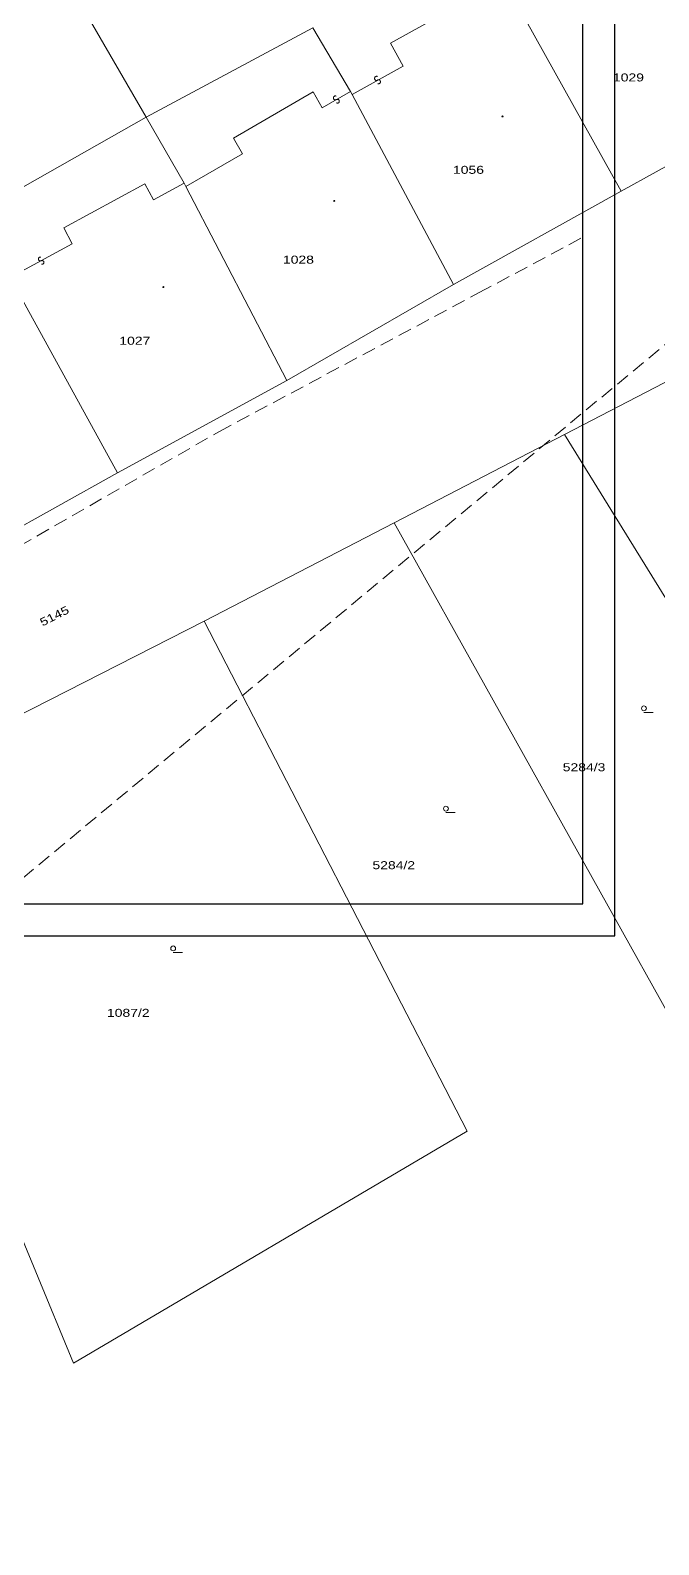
# Model space of a CAD drawing. Extents: x -847523 to -842720, y -997842 to -995984.
# Drawn here: x -842854.9 to -842825.5, y -997729.5 to -997658.5 of the extents above; entities that cross this region are included whole.
import ezdxf

# ---------------------------------------------------------------- set-up
doc = ezdxf.new("R2010")
doc.units = 0
doc.header["$MEASUREMENT"] = 0
doc.linetypes.add('DASHED', pattern=[19.05, 12.7, -6.35])
doc.layers.add('km__netisk', color=251, linetype='Continuous', plot=False)
doc.layers.add('sítě_ELE_stávající_NN_podzemní', color=12, linetype='DASHED', lineweight=9, true_color=0xc20000)
doc.layers.add('Z _ KATASTR', color=144, linetype='Continuous', lineweight=9, true_color=0x006d91)
doc.styles.get("Standard").update_dxf_attribs({"font": 'txt', "width": 0.6})

msp = doc.modelspace()

# ---------------------------------------------------------------- linework, layer by layer
at = {"layer": 'km__netisk'}
for points in [[(-842932.524, -997700.923), (-842827.524, -997700.923), (-842827.524, -997626.673), (-842932.524, -997626.673)], [(-842932.524, -997700.923), (-842827.524, -997700.923), (-842827.524, -997626.673), (-842932.524, -997626.673)], [(-842932.524, -997700.923), (-842827.524, -997700.923), (-842827.524, -997626.673), (-842932.524, -997626.673)], [(-842931.024, -997699.423), (-842829.024, -997699.423), (-842829.024, -997628.173), (-842931.024, -997628.173)], [(-842931.024, -997699.423), (-842829.024, -997699.423), (-842829.024, -997628.173), (-842931.024, -997628.173)]]:
    msp.add_lwpolyline(points, close=True, dxfattribs=at)
at = {"layer": 'sítě_ELE_stávající_NN_podzemní', "ltscale": 0.05}
for points in [[(-842885.1, -997699.423), (-842881.853, -997697.45), (-842878.584, -997695.94), (-842873.194, -997692.649), (-842869.403, -997690.578), (-842865.588, -997688.639), (-842863.671, -997687.665), (-842857.891, -997684.083), (-842846.047, -997677.283), (-842833.877, -997670.777), (-842829.024, -997668.182)], [(-842856.7, -997699.423), (-842819.488, -997668.474)]]:
    msp.add_lwpolyline(points, dxfattribs=at)
at = {"layer": 'Z _ KATASTR'}
for p, q in [((-842849.48, -997662.56), (-842863.58, -997638.12)), ((-842833.99, -997656.84), (-842838.03, -997659.08)), ((-842832.14, -997657.22), (-842827.23, -997666.03)), ((-842849.48, -997662.56), (-842841.67, -997658.36)), ((-842841.67, -997658.36), (-842839.91, -997661.35)), ((-842838.03, -997659.08), (-842837.44, -997660.16)), ((-842837.44, -997660.16), (-842839.83, -997661.49)), ((-842838.77, -997660.71), (-842838.78, -997660.71)), ((-842838.78, -997660.71), (-842838.78, -997660.72)), ((-842838.78, -997660.72), (-842838.78, -997660.73)), ((-842838.78, -997660.73), (-842838.78, -997660.74)), ((-842838.78, -997660.74), (-842838.78, -997660.75)), ((-842838.78, -997660.75), (-842838.78, -997660.76)), ((-842838.78, -997660.76), (-842838.77, -997660.77)), ((-842838.76, -997660.68), (-842838.77, -997660.69)), ((-842838.77, -997660.69), (-842838.77, -997660.7)), ((-842838.77, -997660.7), (-842838.77, -997660.71)), ((-842838.77, -997660.77), (-842838.77, -997660.78)), ((-842838.77, -997660.78), (-842838.76, -997660.79)), ((-842838.75, -997660.67), (-842838.76, -997660.68)), ((-842838.76, -997660.79), (-842838.76, -997660.8)), ((-842838.76, -997660.8), (-842838.75, -997660.8)), ((-842838.74, -997660.66), (-842838.75, -997660.67)), ((-842838.75, -997660.8), (-842838.75, -997660.81)), ((-842838.75, -997660.81), (-842838.74, -997660.81)), ((-842838.73, -997660.66), (-842838.74, -997660.66)), ((-842838.74, -997660.81), (-842838.73, -997660.82)), ((-842838.72, -997660.65), (-842838.73, -997660.65)), ((-842838.73, -997660.65), (-842838.73, -997660.66)), ((-842838.73, -997660.82), (-842838.72, -997660.83)), ((-842838.71, -997660.65), (-842838.72, -997660.65)), ((-842838.72, -997660.83), (-842838.71, -997660.83)), ((-842838.7, -997660.64), (-842838.71, -997660.65)), ((-842838.71, -997660.83), (-842838.7, -997660.83)), ((-842838.69, -997660.64), (-842838.7, -997660.64)), ((-842838.7, -997660.83), (-842838.69, -997660.83)), ((-842838.68, -997660.64), (-842838.69, -997660.64)), ((-842838.69, -997660.83), (-842838.68, -997660.83)), ((-842838.67, -997660.64), (-842838.68, -997660.64)), ((-842838.68, -997660.83), (-842838.67, -997660.83)), ((-842838.66, -997660.65), (-842838.67, -997660.64)), ((-842838.67, -997660.83), (-842838.66, -997660.83)), ((-842838.65, -997660.65), (-842838.66, -997660.65)), ((-842838.66, -997660.83), (-842838.65, -997660.83)), ((-842838.65, -997660.83), (-842838.65, -997660.82)), ((-842838.65, -997660.82), (-842838.64, -997660.82)), ((-842838.63, -997660.81), (-842838.64, -997660.82)), ((-842838.62, -997660.81), (-842838.63, -997660.81)), ((-842838.63, -997660.98), (-842838.62, -997660.98)), ((-842838.61, -997660.81), (-842838.62, -997660.81)), ((-842838.62, -997660.98), (-842838.61, -997660.99)), ((-842838.6, -997660.81), (-842838.61, -997660.81)), ((-842838.61, -997660.99), (-842838.6, -997660.99)), ((-842838.59, -997660.81), (-842838.6, -997660.81)), ((-842838.6, -997660.99), (-842838.59, -997660.99)), ((-842838.58, -997660.81), (-842838.59, -997660.81)), ((-842838.59, -997660.99), (-842838.58, -997660.99)), ((-842838.57, -997660.81), (-842838.58, -997660.81)), ((-842838.58, -997660.99), (-842838.57, -997660.99)), ((-842838.56, -997660.81), (-842838.57, -997660.81)), ((-842838.57, -997660.99), (-842838.56, -997660.98)), ((-842838.55, -997660.81), (-842838.56, -997660.81)), ((-842838.56, -997660.98), (-842838.55, -997660.98)), ((-842838.55, -997660.82), (-842838.55, -997660.81)), ((-842838.54, -997660.82), (-842838.55, -997660.82)), ((-842838.55, -997660.98), (-842838.54, -997660.97)), ((-842838.53, -997660.83), (-842838.54, -997660.82)), ((-842838.54, -997660.97), (-842838.53, -997660.97)), ((-842838.52, -997660.84), (-842838.53, -997660.83)), ((-842838.53, -997660.97), (-842838.53, -997660.96)), ((-842838.53, -997660.96), (-842838.52, -997660.96)), ((-842838.51, -997660.85), (-842838.52, -997660.84)), ((-842838.52, -997660.95), (-842838.51, -997660.94)), ((-842838.52, -997660.96), (-842838.52, -997660.95)), ((-842838.51, -997660.86), (-842838.51, -997660.85)), ((-842838.51, -997660.87), (-842838.51, -997660.86)), ((-842838.5, -997660.87), (-842838.51, -997660.87)), ((-842838.51, -997660.93), (-842838.5, -997660.92)), ((-842838.51, -997660.94), (-842838.51, -997660.93)), ((-842838.5, -997660.88), (-842838.5, -997660.87)), ((-842838.5, -997660.89), (-842838.5, -997660.88)), ((-842838.5, -997660.9), (-842838.5, -997660.89)), ((-842838.5, -997660.91), (-842838.5, -997660.9)), ((-842838.5, -997660.92), (-842838.5, -997660.91)), ((-842845.39, -997663.54), (-842841.65, -997661.37)), ((-842841.65, -997661.37), (-842841.23, -997662.11)), ((-842841.23, -997662.11), (-842839.91, -997661.35)), ((-842840.7, -997661.62), (-842840.71, -997661.63)), ((-842840.71, -997661.63), (-842840.71, -997661.64)), ((-842840.71, -997661.64), (-842840.71, -997661.65)), ((-842840.71, -997661.65), (-842840.71, -997661.66)), ((-842840.71, -997661.66), (-842840.71, -997661.67)), ((-842840.71, -997661.67), (-842840.71, -997661.68)), ((-842840.71, -997661.68), (-842840.7, -997661.69)), ((-842840.69, -997661.6), (-842840.7, -997661.6)), ((-842840.7, -997661.6), (-842840.7, -997661.61)), ((-842840.7, -997661.61), (-842840.7, -997661.62)), ((-842840.7, -997661.69), (-842840.7, -997661.7)), ((-842840.7, -997661.7), (-842840.69, -997661.71)), ((-842840.68, -997661.59), (-842840.69, -997661.59)), ((-842840.69, -997661.59), (-842840.69, -997661.6)), ((-842840.69, -997661.71), (-842840.68, -997661.72)), ((-842840.67, -997661.58), (-842840.68, -997661.58)), ((-842840.68, -997661.58), (-842840.68, -997661.59)), ((-842840.68, -997661.72), (-842840.67, -997661.73)), ((-842840.66, -997661.57), (-842840.67, -997661.58)), ((-842840.67, -997661.73), (-842840.66, -997661.73)), ((-842840.65, -997661.57), (-842840.66, -997661.57)), ((-842840.66, -997661.73), (-842840.66, -997661.74)), ((-842840.66, -997661.74), (-842840.65, -997661.74)), ((-842840.64, -997661.56), (-842840.65, -997661.57)), ((-842840.65, -997661.74), (-842840.64, -997661.74)), ((-842840.63, -997661.56), (-842840.64, -997661.56)), ((-842840.64, -997661.74), (-842840.63, -997661.74)), ((-842840.62, -997661.56), (-842840.63, -997661.56)), ((-842840.63, -997661.74), (-842840.62, -997661.74)), ((-842840.61, -997661.56), (-842840.62, -997661.56)), ((-842840.62, -997661.74), (-842840.61, -997661.74)), ((-842840.6, -997661.56), (-842840.61, -997661.56)), ((-842840.61, -997661.74), (-842840.6, -997661.74)), ((-842840.59, -997661.57), (-842840.6, -997661.56)), ((-842840.6, -997661.74), (-842840.59, -997661.74)), ((-842840.58, -997661.57), (-842840.59, -997661.57)), ((-842840.59, -997661.74), (-842840.58, -997661.73)), ((-842840.58, -997661.73), (-842840.57, -997661.73)), ((-842840.56, -997661.73), (-842840.57, -997661.73)), ((-842840.55, -997661.72), (-842840.56, -997661.73)), ((-842840.54, -997661.72), (-842840.55, -997661.72)), ((-842840.53, -997661.72), (-842840.54, -997661.72)), ((-842840.52, -997661.72), (-842840.53, -997661.72)), ((-842840.51, -997661.72), (-842840.52, -997661.72)), ((-842840.5, -997661.72), (-842840.51, -997661.72)), ((-842840.49, -997661.72), (-842840.5, -997661.72)), ((-842840.48, -997661.72), (-842840.49, -997661.72)), ((-842840.48, -997661.73), (-842840.48, -997661.72)), ((-842840.47, -997661.73), (-842840.48, -997661.73)), ((-842840.46, -997661.74), (-842840.47, -997661.73)), ((-842840.45, -997661.75), (-842840.46, -997661.74)), ((-842840.44, -997661.76), (-842840.45, -997661.75)), ((-842840.44, -997661.77), (-842840.44, -997661.76)), ((-842839.91, -997661.35), (-842839.83, -997661.49)), ((-842839.83, -997661.49), (-842835.08, -997670.4)), ((-842827.23, -997666.03), (-842819.31, -997661.62)), ((-842840.56, -997661.89), (-842840.55, -997661.89)), ((-842840.55, -997661.89), (-842840.54, -997661.9)), ((-842840.54, -997661.9), (-842840.53, -997661.9)), ((-842840.53, -997661.9), (-842840.52, -997661.9)), ((-842840.52, -997661.9), (-842840.51, -997661.9)), ((-842840.51, -997661.9), (-842840.5, -997661.9)), ((-842840.5, -997661.9), (-842840.49, -997661.89)), ((-842840.49, -997661.89), (-842840.48, -997661.89)), ((-842840.48, -997661.89), (-842840.47, -997661.88)), ((-842840.47, -997661.88), (-842840.46, -997661.88)), ((-842840.46, -997661.88), (-842840.46, -997661.87)), ((-842840.46, -997661.87), (-842840.45, -997661.87)), ((-842840.45, -997661.87), (-842840.45, -997661.86)), ((-842840.45, -997661.86), (-842840.44, -997661.86)), ((-842840.43, -997661.78), (-842840.44, -997661.77)), ((-842840.44, -997661.84), (-842840.43, -997661.83)), ((-842840.44, -997661.85), (-842840.44, -997661.84)), ((-842840.44, -997661.86), (-842840.44, -997661.85)), ((-842840.43, -997661.79), (-842840.43, -997661.78)), ((-842840.43, -997661.8), (-842840.43, -997661.79)), ((-842840.43, -997661.81), (-842840.43, -997661.8)), ((-842840.43, -997661.82), (-842840.43, -997661.81)), ((-842840.43, -997661.83), (-842840.43, -997661.82)), ((-842849.48, -997662.56), (-842857.49, -997667.1)), ((-842847.7, -997665.65), (-842849.48, -997662.56)), ((-842845.39, -997663.54), (-842844.96, -997664.28)), ((-842847.61, -997665.81), (-842844.96, -997664.28)), ((-842853.33, -997667.74), (-842849.54, -997665.68)), ((-842849.54, -997665.68), (-842849.13, -997666.43)), ((-842849.13, -997666.43), (-842847.7, -997665.65)), ((-842847.61, -997665.81), (-842847.7, -997665.65)), ((-842842.88, -997674.89), (-842847.61, -997665.81)), ((-842827.23, -997666.03), (-842835.08, -997670.4)), ((-842852.93, -997668.49), (-842853.33, -997667.74)), ((-842855.84, -997670.07), (-842852.93, -997668.49)), ((-842854.51, -997669.17), (-842854.52, -997669.18)), ((-842854.52, -997669.18), (-842854.52, -997669.19)), ((-842854.52, -997669.19), (-842854.52, -997669.2)), ((-842854.52, -997669.2), (-842854.52, -997669.21)), ((-842854.52, -997669.21), (-842854.52, -997669.22)), ((-842854.52, -997669.22), (-842854.52, -997669.23)), ((-842854.52, -997669.23), (-842854.51, -997669.23)), ((-842854.5, -997669.15), (-842854.51, -997669.16)), ((-842854.51, -997669.16), (-842854.51, -997669.17)), ((-842854.51, -997669.23), (-842854.51, -997669.24)), ((-842854.51, -997669.24), (-842854.51, -997669.25)), ((-842854.51, -997669.25), (-842854.5, -997669.25)), ((-842854.49, -997669.14), (-842854.5, -997669.14)), ((-842854.5, -997669.14), (-842854.5, -997669.15)), ((-842854.5, -997669.25), (-842854.5, -997669.26)), ((-842854.5, -997669.26), (-842854.49, -997669.26)), ((-842854.48, -997669.13), (-842854.49, -997669.13)), ((-842854.49, -997669.13), (-842854.49, -997669.14)), ((-842854.49, -997669.26), (-842854.49, -997669.27)), ((-842854.49, -997669.27), (-842854.48, -997669.27)), ((-842854.47, -997669.12), (-842854.48, -997669.13)), ((-842854.48, -997669.27), (-842854.48, -997669.28)), ((-842854.48, -997669.28), (-842854.47, -997669.28)), ((-842854.46, -997669.12), (-842854.47, -997669.12)), ((-842854.47, -997669.28), (-842854.46, -997669.29)), ((-842854.45, -997669.12), (-842854.46, -997669.12)), ((-842854.46, -997669.29), (-842854.45, -997669.29)), ((-842854.44, -997669.11), (-842854.45, -997669.12)), ((-842854.45, -997669.29), (-842854.44, -997669.29)), ((-842854.43, -997669.11), (-842854.44, -997669.11)), ((-842854.44, -997669.29), (-842854.43, -997669.29)), ((-842854.42, -997669.11), (-842854.43, -997669.11)), ((-842854.43, -997669.29), (-842854.42, -997669.29)), ((-842854.42, -997669.12), (-842854.42, -997669.11)), ((-842854.41, -997669.12), (-842854.42, -997669.12)), ((-842854.42, -997669.29), (-842854.41, -997669.29)), ((-842854.4, -997669.12), (-842854.41, -997669.12)), ((-842854.41, -997669.29), (-842854.4, -997669.29)), ((-842854.4, -997669.29), (-842854.39, -997669.28)), ((-842854.38, -997669.27), (-842854.39, -997669.28)), ((-842854.37, -997669.27), (-842854.38, -997669.27)), ((-842854.38, -997669.44), (-842854.37, -997669.44)), ((-842854.36, -997669.27), (-842854.37, -997669.27)), ((-842854.37, -997669.44), (-842854.36, -997669.44)), ((-842854.35, -997669.27), (-842854.36, -997669.27)), ((-842854.36, -997669.44), (-842854.36, -997669.45)), ((-842854.36, -997669.45), (-842854.35, -997669.45)), ((-842854.34, -997669.27), (-842854.35, -997669.27)), ((-842854.35, -997669.45), (-842854.34, -997669.45)), ((-842854.33, -997669.27), (-842854.34, -997669.27)), ((-842854.34, -997669.45), (-842854.33, -997669.44)), ((-842854.32, -997669.27), (-842854.33, -997669.27)), ((-842854.33, -997669.44), (-842854.32, -997669.44)), ((-842854.31, -997669.28), (-842854.32, -997669.27)), ((-842854.32, -997669.44), (-842854.31, -997669.44)), ((-842854.3, -997669.28), (-842854.31, -997669.28)), ((-842854.31, -997669.44), (-842854.3, -997669.43)), ((-842854.3, -997669.29), (-842854.3, -997669.28)), ((-842854.29, -997669.29), (-842854.3, -997669.29)), ((-842854.3, -997669.43), (-842854.29, -997669.43)), ((-842854.29, -997669.3), (-842854.29, -997669.29)), ((-842854.28, -997669.3), (-842854.29, -997669.3)), ((-842854.29, -997669.43), (-842854.29, -997669.42)), ((-842854.29, -997669.42), (-842854.28, -997669.42)), ((-842854.28, -997669.31), (-842854.28, -997669.3)), ((-842854.27, -997669.31), (-842854.28, -997669.31)), ((-842854.28, -997669.41), (-842854.27, -997669.4)), ((-842854.28, -997669.42), (-842854.28, -997669.41)), ((-842854.27, -997669.32), (-842854.27, -997669.31)), ((-842854.27, -997669.33), (-842854.27, -997669.32)), ((-842854.26, -997669.33), (-842854.27, -997669.33)), ((-842854.27, -997669.39), (-842854.26, -997669.38)), ((-842854.27, -997669.4), (-842854.27, -997669.39)), ((-842854.26, -997669.34), (-842854.26, -997669.33)), ((-842854.26, -997669.35), (-842854.26, -997669.34)), ((-842854.26, -997669.36), (-842854.26, -997669.35)), ((-842854.26, -997669.37), (-842854.26, -997669.36)), ((-842854.26, -997669.38), (-842854.26, -997669.37)), ((-842855.84, -997670.07), (-842850.81, -997679.22)), ((-842835.08, -997670.4), (-842842.88, -997674.89)), ((-842829.89, -997677.42), (-842819.15, -997671.84)), ((-842842.88, -997674.89), (-842850.81, -997679.22)), ((-842837.87, -997681.56), (-842829.89, -997677.42)), ((-842829.89, -997677.42), (-842801.1, -997724.11)), ((-842850.81, -997679.22), (-842858.71, -997683.63)), ((-842846.75, -997686.17), (-842837.87, -997681.56)), ((-842837.87, -997681.56), (-842811.16, -997729.46)), ((-842863.68, -997694.8), (-842846.75, -997686.17)), ((-842846.75, -997686.17), (-842834.44, -997710.08)), ((-842826.17, -997690.45), (-842825.732, -997690.45)), ((-842863.68, -997694.8), (-842852.87, -997720.95)), ((-842835.44, -997695.15), (-842835.002, -997695.15)), ((-842848.21, -997701.7), (-842847.772, -997701.7)), ((-842852.87, -997720.95), (-842834.44, -997710.08))]:
    msp.add_line(p, q, dxfattribs=at)
for centre, radius in [((-842832.789, -997662.519), 0.0255), ((-842840.669, -997666.479), 0.0255), ((-842848.669, -997670.519), 0.0255), ((-842826.169, -997690.262), 0.113), ((-842835.439, -997694.962), 0.113), ((-842848.209, -997701.512), 0.113)]:
    msp.add_circle(centre, radius, dxfattribs=at)

# ---------------------------------------------------------------- texts
at = {"layer": 'Z _ KATASTR', "width": 1.302}
for s, p in [('1029', (-842827.62, -997660.88)), ('1056', (-842835.11, -997665.21)), ('1028', (-842843.07, -997669.42)), ('1027', (-842850.73, -997673.22)), ('5284/3', (-842829.97, -997693.21)), ('5284/2', (-842838.88, -997697.8)), ('1087/2', (-842851.31, -997704.72))]:
    msp.add_text(s, height=0.375, dxfattribs=at).set_placement(p)
msp.add_text('5145', height=0.375, rotation=27, dxfattribs=at).set_placement((-842854.33, -997686.43))

doc.saveas('drawing.dxf')
